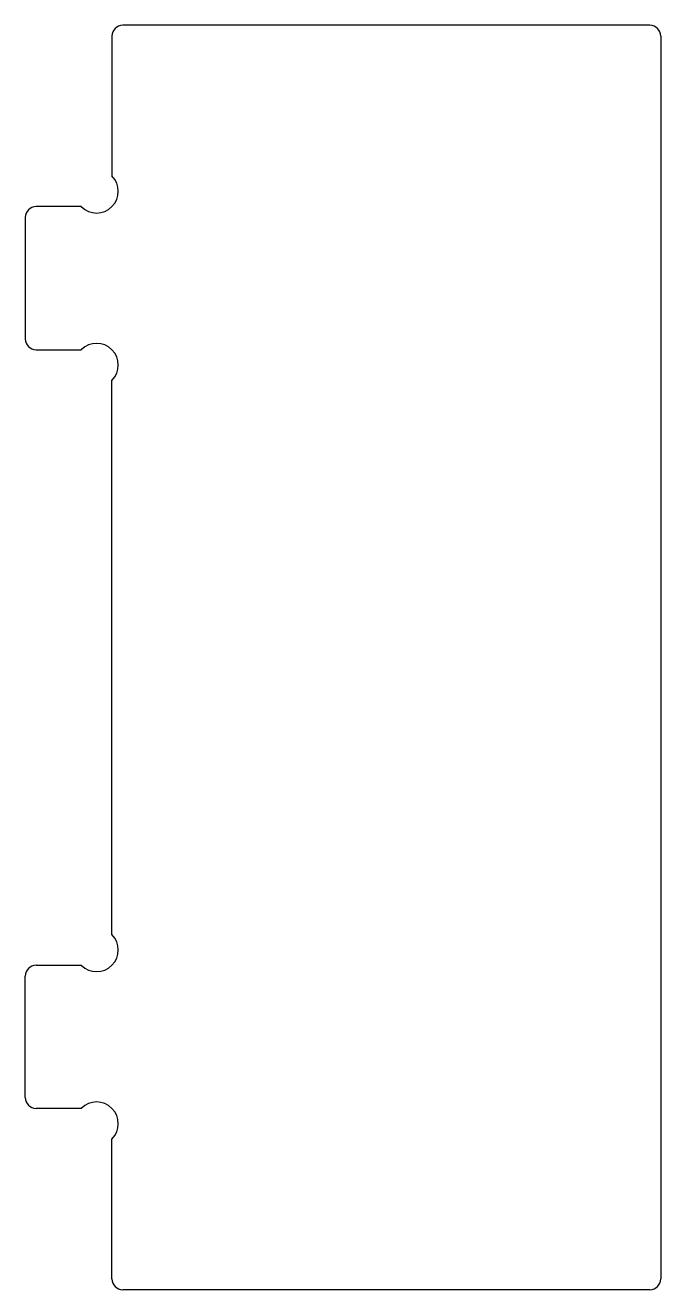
# Model space of a CAD drawing. Header units: millimetres. Extents: x -95 to -7, y 0 to 175.
import ezdxf

# ---------------------------------------------------------------- set-up
doc = ezdxf.new("R2010")
doc.units = ezdxf.units.MM

msp = doc.modelspace()

# ---------------------------------------------------------------- linework, layer by layer
at = {"color": 7, "linetype": 'Continuous', "lineweight": 25}
for p, q in [((-83.48, 173.5), (-83.48, 154.14)), ((-8.98, 175), (-81.98, 175)), ((-7.48, 173.5), (-7.48, 1.5)), ((-87.72, 149.9), (-93.98, 149.9)), ((-95.48, 148.4), (-95.48, 131.6)), ((-93.98, 130.1), (-87.72, 130.1)), ((-83.48, 49.14), (-83.48, 125.86)), ((-93.98, 44.9), (-87.72, 44.9)), ((-95.48, 26.6), (-95.48, 43.4)), ((-87.72, 25.1), (-93.98, 25.1)), ((-83.48, 1.5), (-83.48, 20.86)), ((-8.98, 0), (-81.98, 0))]:
    msp.add_line(p, q, dxfattribs=at)
for centre, radius, start, end in [((-81.98, 173.5), 1.5, 90, 180), ((-8.98, 173.5), 1.5, 0, 90), ((-85.6, 152.02), 3, 225, 45), ((-93.98, 148.4), 1.5, 90, 180), ((-93.98, 131.6), 1.5, 180, 270), ((-85.6, 127.98), 3, 315, 135), ((-85.6, 47.02), 3, 225, 45), ((-93.98, 43.4), 1.5, 90, 180), ((-93.98, 26.6), 1.5, 180, 270), ((-85.6, 22.98), 3, 315, 135), ((-81.98, 1.5), 1.5, 180, 270), ((-8.98, 1.5), 1.5, 270, 0)]:
    msp.add_arc(centre, radius, start, end, dxfattribs=at)

doc.saveas('drawing.dxf')
